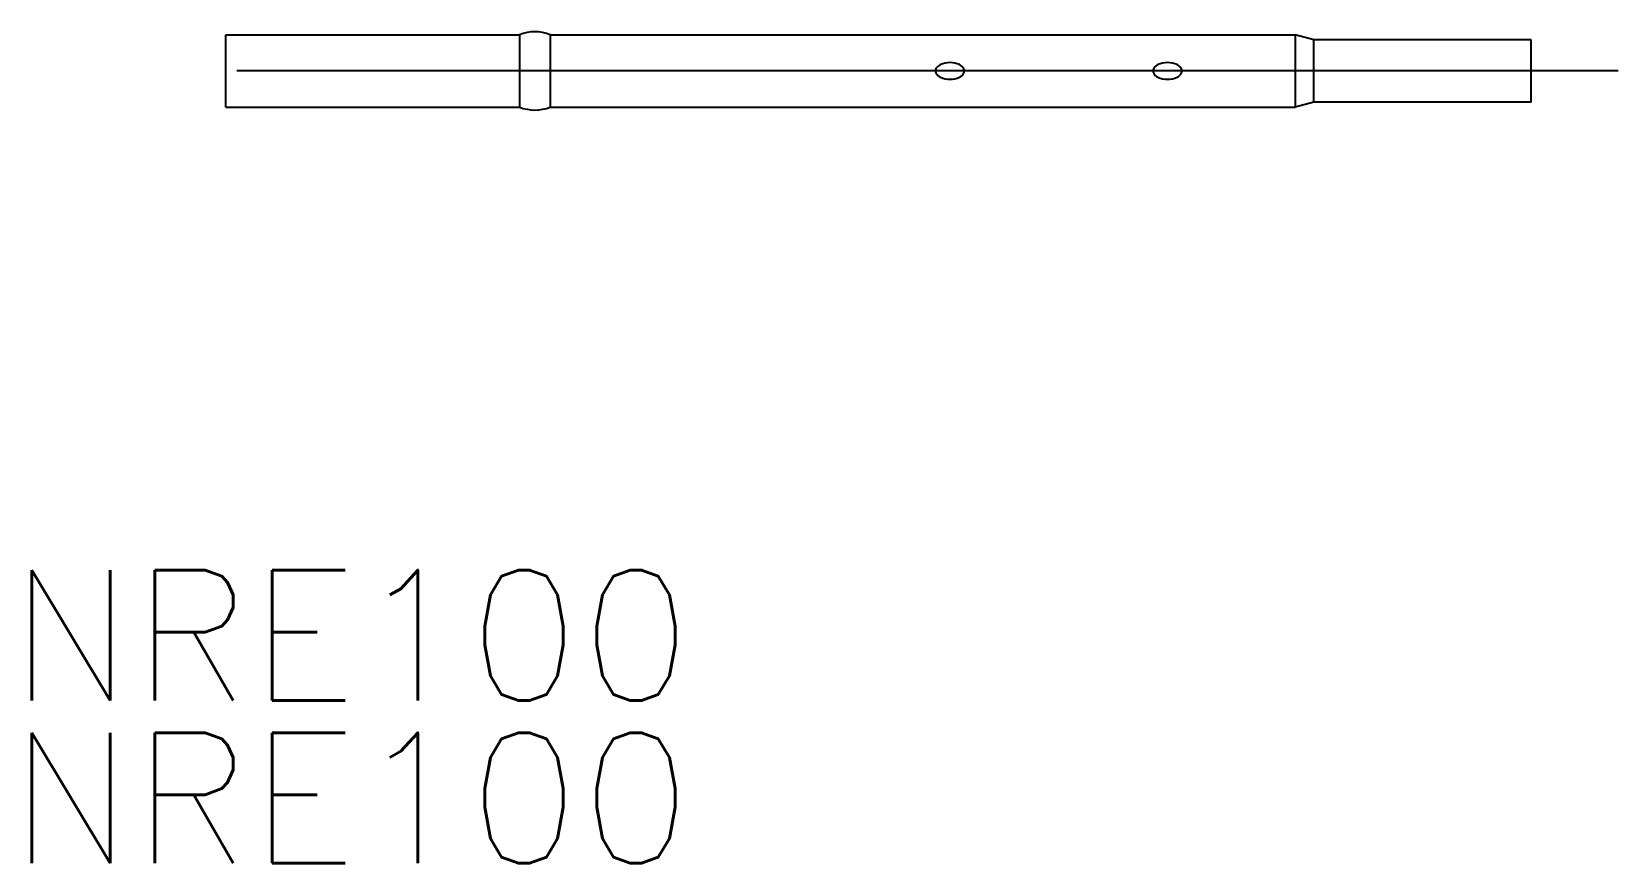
# Model space of a CAD drawing. Extents: x -4.5 to 32, y -18.2 to 0.9.
import ezdxf

# ---------------------------------------------------------------- set-up
doc = ezdxf.new("R2010")
doc.units = 0
doc.linetypes.add('CENTER', pattern=[50.8, 31.75, -6.35, 6.35, -6.35])
doc.layers.get('0').update_dxf_attribs({"linetype": 'CONTINUOUS'})
doc.layers.add('CENTER', color=1, linetype='CENTER')
doc.styles.get("Standard").update_dxf_attribs({"font": 'txt.shx', "height": 3, "bigfont": 'bigfont.shx'})

# ---------------------------------------------------------------- blocks, each defined once
blk = doc.blocks.new('*U2')
at = {"color": 7, "linetype": 'CONTINUOUS'}
blk.add_text('NRE100', height=3, dxfattribs=at).set_placement((-4.977, -14.467))
blk = doc.blocks.new('*U3')
at = {"color": 7, "linetype": 'CONTINUOUS'}
blk.add_text('NRE100', height=3, dxfattribs=at).set_placement((-4.977, -18.203))

msp = doc.modelspace()

# ---------------------------------------------------------------- linework, layer by layer
at = {"color": 7, "linetype": 'CONTINUOUS'}
for p, q in [((0, -0.83), (0, 0.83)), ((0, 0.83), (6.75, 0.83)), ((6.75, 0.83), (6.75, -0.83)), ((7.45, 0.83), (7.45, -0.83)), ((7.45, 0.83), (24.571, 0.83)), ((25, 0.715), (24.571, 0.83)), ((24.571, 0.83), (24.571, -0.83)), ((30, 0.715), (25, 0.715)), ((25, -0.715), (25, 0.715)), ((30, -0.715), (30, 0.715)), ((25, -0.715), (24.571, -0.83)), ((30, -0.715), (25, -0.715)), ((0, -0.83), (6.75, -0.83)), ((7.45, -0.83), (24.571, -0.83))]:
    msp.add_line(p, q, dxfattribs=at)
for centre, radius, start, end in [((7.1, -0.01), 0.91, 67.3801, 112.6199), ((16.468, 0), 0.158, 163.0513, 196.9487), ((16.507, -0.05), 0.213, 113.7793, 153.2453), ((16.64, -0.364), 0.554, 66.7048, 113.2952), ((16.773, -0.05), 0.213, 26.7547, 66.2207), ((16.812, 0), 0.158, 343.0513, 16.9487), ((21.468, 0), 0.158, 163.0513, 196.9487), ((21.507, -0.05), 0.213, 113.7793, 153.2453), ((21.64, -0.364), 0.554, 66.7048, 113.2952), ((21.773, -0.05), 0.213, 26.7547, 66.2207), ((21.812, 0), 0.158, 343.0513, 16.9487), ((16.507, 0.05), 0.213, 206.7547, 246.2207), ((16.64, 0.364), 0.554, 246.7048, 293.2952), ((16.773, 0.05), 0.213, 293.7793, 333.2453), ((21.507, 0.05), 0.213, 206.7547, 246.2207), ((21.64, 0.364), 0.554, 246.7048, 293.2952), ((21.773, 0.05), 0.213, 293.7793, 333.2453), ((7.1, 0.01), 0.91, 247.3801, 292.6199)]:
    msp.add_arc(centre, radius, start, end, dxfattribs=at)
at = {"layer": 'CENTER', "color": 1, "linetype": 'CENTER'}
msp.add_line((32, 0), (-2, 0), dxfattribs=at)

# ---------------------------------------------------------------- block references
at = {"color": 7, "linetype": 'CONTINUOUS'}
for name in ['*U2', '*U3']:
    msp.add_blockref(name, (0, 0), dxfattribs=at)

doc.saveas('drawing.dxf')
